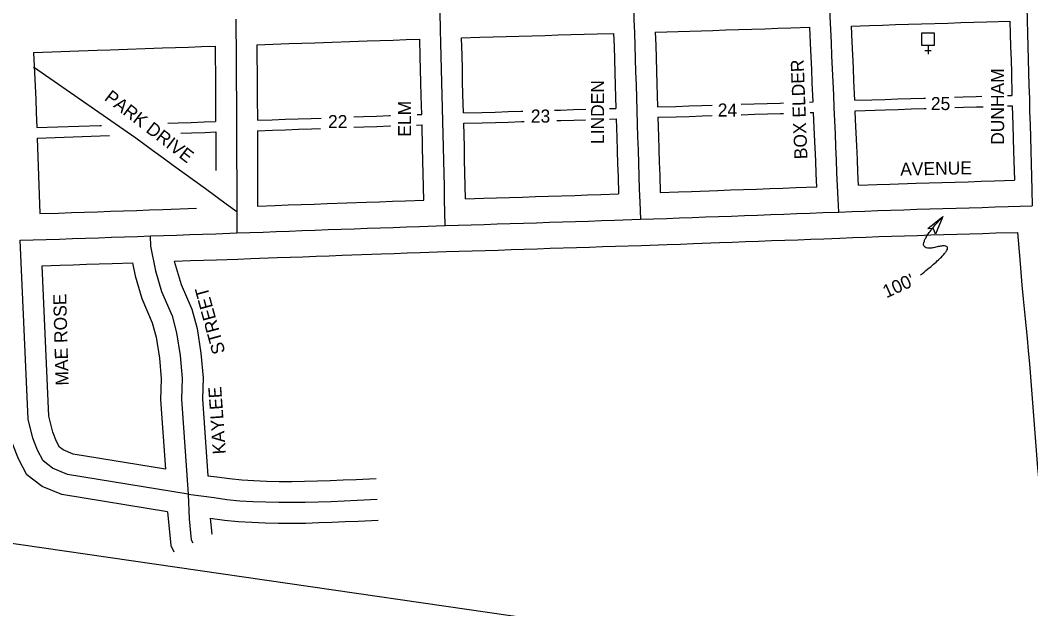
# Model space of a CAD drawing. Extents: x 1958108 to 2336688, y 15676069 to 16284877.
# Drawn here: x 2310678 to 2312616, y 15840412 to 15841541 of the extents above; entities that cross this region are included whole.
import ezdxf

# ---------------------------------------------------------------- set-up
doc = ezdxf.new("R2010")
doc.units = 0
for name, color, linetype in [('L17', 7, 'Continuous'), ('L18', 7, 'Continuous'), ('L2', 7, 'Continuous'), ('L23', 7, 'Continuous'), ('L3', 7, 'Continuous'), ('L9', 7, 'Continuous')]:
    doc.layers.add(name, color=color, linetype=linetype)

msp = doc.modelspace()

# ---------------------------------------------------------------- linework, layer by layer
at = {"layer": 'L17'}
for p, q in [((2312418.7, 15841492.8), (2312418.7, 15841475.9)), ((2312424.6, 15841482.1), (2312412.6, 15841482.1))]:
    msp.add_line(p, q, dxfattribs=at)
for points in [[(2312430.4, 15841516.7), (2312430.4, 15841492.8), (2312407, 15841492.8), (2312407, 15841516.7)], [(2312418.2, 15841141.9), (2312446.8, 15841164.6), (2312432.9, 15841130.7), (2312429, 15841141.2)]]:
    msp.add_lwpolyline(points, close=True, dxfattribs=at)
at = {"layer": 'L18'}
for points in [[(2312272, 15841529.9), (2312306.5, 15841530.9), (2312331.5, 15841531.7), (2312356.3, 15841532.5), (2312381.3, 15841533.2), (2312406.4, 15841534), (2312456.4, 15841535.6), (2312481.4, 15841536.4), (2312506.4, 15841537.2), (2312531.4, 15841537.9), (2312575.7, 15841539.3)], [(2312278.3, 15841387.5), (2312276.6, 15841424.8), (2312275.5, 15841449.7), (2312274.4, 15841474.7), (2312273.3, 15841499.7), (2312272, 15841529.9)], [(2312575.7, 15841539.3), (2312576.5, 15841514.9), (2312577.1, 15841489.9), (2312578, 15841464.9), (2312578.6, 15841440.1), (2312579.6, 15841396.8)], [(2311524.4, 15841507.4), (2311559.5, 15841508.2), (2311584.6, 15841509), (2311609.6, 15841509.7), (2311634.4, 15841510.4), (2311659.4, 15841511.2), (2311684.4, 15841511.9), (2311709.5, 15841512.7), (2311734.5, 15841513.4), (2311759.5, 15841514.2), (2311784.5, 15841514.9), (2311815.8, 15841515.8)], [(2311815.8, 15841515.8), (2311816.7, 15841490.9), (2311817.3, 15841465.9), (2311818.1, 15841440.7), (2311819, 15841415.9), (2311820, 15841371.9)], [(2311895.8, 15841518.2), (2312005.8, 15841521.6), (2312030.8, 15841522.4), (2312055.8, 15841523.2), (2312080.9, 15841524), (2312105.9, 15841524.8), (2312130.7, 15841525.6), (2312155.7, 15841526.4), (2312192, 15841527.6)], [(2311895.8, 15841518.2), (2311896.6, 15841493.2), (2311897.2, 15841468.2), (2311898.1, 15841443.4), (2311898.9, 15841418.2), (2311900, 15841374.8)], [(2312198.3, 15841384.2), (2312196.7, 15841421.2), (2312195.6, 15841446.2), (2312194.5, 15841471.2), (2312193.4, 15841496.2), (2312192, 15841527.6)], [(2310703.8, 15841479.3), (2310825.7, 15841483.5), (2310850.7, 15841484.4), (2310950.8, 15841487.8), (2310975.9, 15841488.6), (2311000.7, 15841489.5), (2311025.7, 15841490.4), (2311051.9, 15841491.4)], [(2311051.9, 15841491.4), (2311052.2, 15841417.3), (2311052.5, 15841392.3), (2311052.6, 15841367.5), (2311052.7, 15841346.8)], [(2311131.9, 15841494.1), (2311193.2, 15841496.2), (2311218, 15841497), (2311243, 15841497.8), (2311343.1, 15841501.2), (2311368.2, 15841502.1), (2311393, 15841503), (2311418, 15841503.9), (2311444.4, 15841504.9)], [(2311131.9, 15841494.1), (2311132, 15841467.9), (2311132.1, 15841442.9), (2311132.2, 15841418.1), (2311132.5, 15841393), (2311132.7, 15841349.1)], [(2311447.9, 15841360.4), (2311447, 15841396.3), (2311446.4, 15841421.3), (2311445.8, 15841446.3), (2311445.2, 15841471.3), (2311444.4, 15841504.9)], [(2311527.8, 15841363.4), (2311527, 15841398.3), (2311526.4, 15841423.2), (2311525.8, 15841448.2), (2311525.2, 15841473.2), (2311524.4, 15841507.4)], [(2310703.8, 15841479.3), (2310707.8, 15841388.8), (2310708.9, 15841363.8), (2310710.2, 15841335)], [(2312469.4, 15841393.4), (2312485.9, 15841393.9), (2312510.8, 15841394.7), (2312522, 15841395.1)], [(2312571, 15841396.6), (2312579.6, 15841396.8)], [(2311900, 15841374.8), (2311935.1, 15841375.8), (2311960.2, 15841376.6), (2311985.3, 15841377.4), (2312004.7, 15841378)], [(2312060.7, 15841379.8), (2312085.5, 15841380.6), (2312110.5, 15841381.4), (2312135.3, 15841382.2), (2312141.5, 15841382.4)], [(2312191.7, 15841384), (2312198.3, 15841384.2)], [(2312278.3, 15841387.5), (2312310.7, 15841388.5), (2312335.9, 15841389.2), (2312360.8, 15841390), (2312385.7, 15841390.8), (2312410.8, 15841391.6), (2312413.7, 15841391.7)], [(2312470.1, 15841373.4), (2312486.5, 15841374), (2312511.4, 15841374.7), (2312524.6, 15841375.1)], [(2312571.2, 15841376.6), (2312580.2, 15841376.9)], [(2312580.2, 15841376.9), (2312581.5, 15841339.9), (2312582.1, 15841315.1), (2312582.7, 15841289.9), (2312584.6, 15841234.1)], [(2311317.6, 15841355.7), (2311336.1, 15841356.4), (2311361, 15841357.3), (2311385.8, 15841358.2), (2311388.2, 15841358.2)], [(2311438.9, 15841360.1), (2311447.9, 15841360.4)], [(2311527.8, 15841363.4), (2311563.4, 15841364.3), (2311588.8, 15841365), (2311613.8, 15841365.8), (2311638.7, 15841366.5), (2311641.7, 15841366.6)], [(2311702.2, 15841368.4), (2311713.8, 15841368.7), (2311738.8, 15841369.5), (2311762.6, 15841370.2)], [(2311807.7, 15841371.5), (2311820, 15841371.9)], [(2311900.9, 15841354.8), (2311935.7, 15841355.8), (2311960.9, 15841356.6), (2311985.9, 15841357.4), (2312004.9, 15841358)], [(2311900.9, 15841354.8), (2311901.8, 15841318.2), (2311902.7, 15841293.5), (2311903.5, 15841268.5), (2311904.4, 15841243.3), (2311905.1, 15841210.7)], [(2312060.5, 15841359.8), (2312061, 15841359.8), (2312086.1, 15841360.6), (2312111.1, 15841361.4), (2312135.9, 15841362.2), (2312141.5, 15841362.4)], [(2312192.5, 15841364), (2312199.2, 15841364.2)], [(2312205.2, 15841221.6), (2312204.1, 15841246.6), (2312203.3, 15841271.6), (2312202.2, 15841296.3), (2312201.1, 15841321.3), (2312199.2, 15841364.2)], [(2312279.1, 15841367.5), (2312336.6, 15841369.3), (2312361.4, 15841370.1), (2312386.3, 15841370.8), (2312411.5, 15841371.6), (2312415.2, 15841371.7)], [(2312285.2, 15841224.7), (2312284.1, 15841249.7), (2312283.2, 15841274.7), (2312282.1, 15841299.9), (2312281, 15841324.8), (2312279.9, 15841349.8), (2312279.1, 15841367.5)], [(2310710.2, 15841335), (2310830.6, 15841339.1), (2310833.7, 15841339.2)], [(2310961.2, 15841343.5), (2310980.9, 15841344.2), (2311005.8, 15841345.1), (2311031, 15841346), (2311052.7, 15841346.8)], [(2311132.7, 15841349.1), (2311160.9, 15841350.2), (2311186, 15841351.1), (2311210.9, 15841352), (2311235.8, 15841352.8), (2311255.1, 15841353.5)], [(2311317.6, 15841335.7), (2311336.8, 15841336.4), (2311361.7, 15841337.3), (2311386.5, 15841338.2), (2311388.2, 15841338.2)], [(2311437.9, 15841340), (2311448.6, 15841340.4)], [(2311452.1, 15841195.9), (2311450.8, 15841246.4), (2311450.2, 15841271.3), (2311449.6, 15841296.3), (2311448.6, 15841340.4)], [(2311528.5, 15841343.4), (2311563.9, 15841344.3), (2311589.4, 15841345.1), (2311614.4, 15841345.8), (2311639.3, 15841346.5), (2311644.5, 15841346.7)], [(2311532, 15841198.5), (2311530.8, 15841248.3), (2311530.2, 15841273.2), (2311529.6, 15841298.2), (2311528.5, 15841343.4)], [(2311707, 15841348.5), (2311714.4, 15841348.8), (2311739.4, 15841349.5), (2311762, 15841350.2)], [(2311808.1, 15841351.5), (2311821, 15841351.9)], [(2311821, 15841351.9), (2311821.9, 15841315.9), (2311822.7, 15841290.7), (2311823.6, 15841265.8), (2311824.4, 15841241), (2311825.2, 15841207.9)], [(2310710.8, 15841315), (2310831.3, 15841319.1), (2310849.3, 15841319.7)], [(2310986, 15841324.4), (2311006.6, 15841325.1), (2311031.7, 15841326), (2311052.8, 15841326.8)], [(2311052.8, 15841326.8), (2311052.8, 15841317.5), (2311053.1, 15841252.6)], [(2311132.8, 15841329.1), (2311161.6, 15841330.2), (2311186.7, 15841331.1), (2311211.6, 15841332), (2311236.5, 15841332.8), (2311253.5, 15841333.4)], [(2311132.8, 15841329.1), (2311132.9, 15841292.8), (2311133, 15841267.8), (2311133.1, 15841242.8), (2311133.3, 15841184.5)], [(2310710.8, 15841315), (2310715.8, 15841170.2)], [(2311905.1, 15841210.7), (2311940.4, 15841211.9), (2311965.4, 15841212.8), (2312015.4, 15841214.6), (2312040.1, 15841215.5), (2312065.1, 15841216.4), (2312090.1, 15841217.3), (2312115.2, 15841218.3), (2312140.2, 15841219.2), (2312165.2, 15841220.1), (2312205.2, 15841221.6)], [(2312285.2, 15841224.7), (2312320.7, 15841226), (2312345.6, 15841226.8), (2312395.7, 15841228.4), (2312420.8, 15841229.2), (2312445.8, 15841229.9), (2312495.9, 15841231.4), (2312520.9, 15841232.2), (2312545.9, 15841232.9), (2312584.6, 15841234.1)], [(2311532, 15841198.5), (2311566.3, 15841199.6), (2311591.3, 15841200.3), (2311616.2, 15841201.1), (2311641.2, 15841201.9), (2311666.2, 15841202.7), (2311691.3, 15841203.5), (2311741.3, 15841205.2), (2311766, 15841206), (2311791.1, 15841206.8), (2311825.2, 15841207.9)], [(2310715.8, 15841170.2), (2310751.5, 15841171.3), (2310776.4, 15841172.1), (2310801.4, 15841173), (2310826.1, 15841173.8), (2310851.2, 15841174.7), (2310876.2, 15841175.6), (2310901.2, 15841176.4), (2310926.2, 15841177.3), (2310951.3, 15841178.1), (2311016.3, 15841180.4)], [(2311133.3, 15841184.5), (2311166.9, 15841185.8), (2311191.9, 15841186.7), (2311216.7, 15841187.6), (2311241.7, 15841188.4), (2311266.7, 15841189.3), (2311341.8, 15841192), (2311366.8, 15841192.9), (2311391.6, 15841193.8), (2311416.6, 15841194.6), (2311452.1, 15841195.9)], [(2311868.8, 15841109.3), (2311918.8, 15841111.1), (2311943.8, 15841111.9), (2311968.9, 15841112.8), (2312019, 15841114.6), (2312043.8, 15841115.6), (2312068.8, 15841116.5), (2312093.9, 15841117.4), (2312118.9, 15841118.3), (2312143.9, 15841119.3), (2312169, 15841120.2), (2312194, 15841121.2), (2312218.8, 15841122.1), (2312249.3, 15841123.2)], [(2312249.3, 15841123.2), (2312274.4, 15841124.2), (2312299.3, 15841125.2), (2312324.2, 15841126.1), (2312348.9, 15841126.9), (2312398.8, 15841128.5), (2312423.8, 15841129.2), (2312448.8, 15841130), (2312498.9, 15841131.5), (2312523.9, 15841132.2), (2312548.9, 15841133), (2312590.1, 15841134.2)], [(2312590.1, 15841134.2), (2312594.5, 15841082.5), (2312596.9, 15841057.6), (2312598.9, 15841032.8), (2312601.3, 15841006.7)], [(2311494.5, 15841097.3), (2311519.5, 15841098.1), (2311544.5, 15841098.8), (2311569.3, 15841099.6), (2311594.4, 15841100.3), (2311619.4, 15841101.1), (2311644.5, 15841102), (2311669.5, 15841102.8), (2311694.5, 15841103.6), (2311744.6, 15841105.2), (2311769.4, 15841106.1), (2311794.4, 15841106.9), (2311819.4, 15841107.7), (2311868.7, 15841109.3)], [(2310973.5, 15841078.9), (2311004.8, 15841080), (2311029.6, 15841080.8), (2311054.6, 15841081.7), (2311095.4, 15841083.1)], [(2311095.4, 15841083.1), (2311120.5, 15841084), (2311170.5, 15841085.8), (2311195.5, 15841086.7), (2311220.2, 15841087.6), (2311245.3, 15841088.5), (2311270.3, 15841089.4), (2311295.3, 15841090.3), (2311370.4, 15841092.9), (2311395.2, 15841093.8), (2311420.2, 15841094.7), (2311445.2, 15841095.6), (2311494.7, 15841097.3)], [(2310960.6, 15840598.2), (2310757.9, 15840631.5), (2310720, 15840647), (2310690.9, 15840669.4), (2310674.5, 15840699.9), (2310663.8, 15840727.7), (2310653.6, 15840770.6), (2310640.3, 15841067.9)], [(2310720.3, 15841070.3), (2310754.6, 15841071.4), (2310779.7, 15841072.2), (2310804.8, 15841073), (2310829.6, 15841073.9), (2310854.6, 15841074.8), (2310893.4, 15841076.1)], [(2310956.6, 15840680), (2310779.8, 15840708.9), (2310760.3, 15840717), (2310753.2, 15840722.4), (2310747.3, 15840733.3), (2310740.4, 15840751.4), (2310733.2, 15840781.7), (2310720.3, 15841070.3)], [(2310893.4, 15841076.1), (2310898.4, 15841050.9), (2310911.4, 15841007.3), (2310931.2, 15840960.8), (2310938.8, 15840933.2), (2310944.9, 15840893.1), (2310948.5, 15840853.2), (2310947.2, 15840813.4), (2310956.6, 15840680)], [(2310973.5, 15841078.9), (2310986.8, 15841034.5), (2311007, 15840987.2), (2311017.2, 15840949.8), (2311024.4, 15840902.7), (2311028.7, 15840855.4), (2311027.3, 15840814.9), (2311037.6, 15840667.5)], [(2312601.3, 15841006.7), (2312604.7, 15840968.2), (2312609.1, 15840931.6), (2312610.9, 15840907.2), (2312613, 15840882.3), (2312614.9, 15840857.4), (2312617, 15840832.3), (2312619.1, 15840807.5), (2312620.9, 15840782.6), (2312623, 15840757.7), (2312624.9, 15840732.8), (2312627, 15840707.8), (2312628.8, 15840682.9), (2312630.9, 15840658), (2312632.8, 15840633.1), (2312634.9, 15840608.1), (2312636.7, 15840583.2), (2312638.8, 15840558.3), (2312640.7, 15840533.3), (2312642.8, 15840508.3), (2312644.9, 15840483.5), (2312646.7, 15840458.6), (2312648.8, 15840433.6), (2312650.7, 15840408.7)], [(2311037.6, 15840667.5), (2311054.9, 15840665.2), (2311079.1, 15840662.1), (2311102.7, 15840659.6), (2311126, 15840658.2), (2311150.3, 15840657.4), (2311174.8, 15840656.8), (2311199, 15840656.6), (2311223.3, 15840656.9), (2311247.9, 15840657.5), (2311272.6, 15840658.4), (2311297.5, 15840659.4), (2311322.3, 15840660.6), (2311360.3, 15840662.4)], [(2310960.6, 15840598.2), (2310966.9, 15840534), (2310972.8, 15840521.6)], [(2311042.2, 15840586.2), (2311069.7, 15840582.6), (2311096.1, 15840579.8), (2311122.3, 15840578.3), (2311147.9, 15840577.4), (2311173.4, 15840576.8), (2311199.2, 15840576.6), (2311224.9, 15840576.9), (2311250.4, 15840577.6), (2311275.7, 15840578.5), (2311300.9, 15840579.5), (2311326.1, 15840580.6), (2311364.2, 15840582.5)], [(2311042.2, 15840586.2), (2311045.2, 15840555.7), (2311045, 15840556)]]:
    msp.add_lwpolyline(points, dxfattribs=at)
at = {"layer": 'L2'}
msp.add_line((2310617.9, 15840544.4), (2312663.4, 15840248.7), dxfattribs=at)
at = {"layer": 'L3'}
msp.add_line((2311093.5, 15841173.6), (2311093.6, 15841133.1), dxfattribs=at)
for points in [[(2312607.2, 15841590.8), (2312608.1, 15841565.8), (2312608.7, 15841540.8), (2312609.5, 15841515.8), (2312610.1, 15841490.8), (2312611, 15841465.9), (2312611.6, 15841440.8), (2312612.2, 15841415.9), (2312613, 15841390.9), (2312613.6, 15841365.9), (2312614.5, 15841340.9), (2312615.1, 15841315.9), (2312615.7, 15841290.9), (2312616.5, 15841265.9), (2312617.1, 15841240.9), (2312618, 15841215.9), (2312618.7, 15841185.1)], [(2312247.4, 15841173.2), (2312246.3, 15841198.2), (2312245.2, 15841223.2), (2312244.1, 15841248.2), (2312243.2, 15841273.1), (2312242.1, 15841298.1), (2312241.1, 15841323.1), (2312240, 15841348.1), (2312238.9, 15841373.1), (2312237.8, 15841398), (2312236.7, 15841423), (2312235.6, 15841448), (2312234.5, 15841473), (2312233.4, 15841498), (2312232.3, 15841522.9), (2312231.2, 15841547.9), (2312229.9, 15841578.8)], [(2311493, 15841147.3), (2311492.4, 15841172.3), (2311491.8, 15841197.3), (2311491.4, 15841222.3), (2311490.8, 15841247.3), (2311490.2, 15841272.3), (2311489.6, 15841297.3), (2311489, 15841322.3), (2311488.2, 15841347.3), (2311487.6, 15841372.3), (2311487, 15841397.3), (2311486.4, 15841422.3), (2311485.8, 15841447.3), (2311485.2, 15841472.3), (2311484.6, 15841497.3), (2311484, 15841522.3), (2311483, 15841556.3)], [(2311854.3, 15841567), (2311854.9, 15841542), (2311855.8, 15841517), (2311856.6, 15841492.1), (2311857.2, 15841467.1), (2311858.1, 15841442.1), (2311858.9, 15841417.1), (2311859.5, 15841392.1), (2311860.4, 15841367.1), (2311861.2, 15841342.1), (2311861.8, 15841317.1), (2311862.7, 15841292.1), (2311863.5, 15841267.1), (2311864.4, 15841242.1), (2311865, 15841217.1), (2311866.1, 15841192.1), (2311867.1, 15841159.3)], [(2311091.4, 15841542.7), (2311091.5, 15841517.7), (2311091.9, 15841492.7), (2311092, 15841467.7), (2311092.1, 15841442.7), (2311092.2, 15841417.7), (2311092.5, 15841392.7), (2311092.6, 15841367.7), (2311092.7, 15841342.7), (2311092.8, 15841317.7), (2311092.9, 15841292.7), (2311093, 15841267.7), (2311093.1, 15841242.7), (2311093.2, 15841217.7), (2311093.5, 15841173.6)], [(2310899.5, 15841314.7), (2310703.3, 15841451)], [(2311093.5, 15841173.6), (2311073.2, 15841188.3), (2311053, 15841203), (2311033, 15841217.8), (2311012.7, 15841232.5), (2310992.4, 15841247.2), (2310972.1, 15841261.9), (2310951.9, 15841276.6), (2310931.6, 15841291.3), (2310899.5, 15841314.7)], [(2312247.4, 15841173.2), (2312272.4, 15841174.2), (2312297.5, 15841175.1), (2312322.5, 15841176.1), (2312347.2, 15841176.9), (2312372.3, 15841177.7), (2312397.3, 15841178.5), (2312422.3, 15841179.2), (2312447.3, 15841180), (2312472.4, 15841180.7), (2312497.4, 15841181.5), (2312522.4, 15841182.2), (2312547.4, 15841182.9), (2312572.4, 15841183.7), (2312618.7, 15841185.1)], [(2311867.1, 15841159.3), (2311892.1, 15841160.2), (2311917.1, 15841161.1), (2311942.1, 15841161.9), (2311967.1, 15841162.8), (2311992.2, 15841163.7), (2312017.2, 15841164.6), (2312042, 15841165.5), (2312067, 15841166.4), (2312092, 15841167.4), (2312117, 15841168.3), (2312142.1, 15841169.2), (2312167.1, 15841170.2), (2312192.1, 15841171.1), (2312216.9, 15841172.1), (2312247.4, 15841173.2)], [(2311093.6, 15841133.1), (2311118.6, 15841134), (2311143.7, 15841134.9), (2311168.7, 15841135.8), (2311193.7, 15841136.7), (2311218.5, 15841137.6), (2311243.5, 15841138.5), (2311268.5, 15841139.4), (2311293.6, 15841140.2), (2311318.6, 15841141.1), (2311343.6, 15841142), (2311368.6, 15841142.9), (2311393.4, 15841143.8), (2311418.4, 15841144.7), (2311443.4, 15841145.6), (2311493, 15841147.3)], [(2311493, 15841147.3), (2311518, 15841148.1), (2311543, 15841148.8), (2311567.8, 15841149.6), (2311592.8, 15841150.3), (2311617.8, 15841151.1), (2311642.9, 15841151.9), (2311667.9, 15841152.8), (2311692.9, 15841153.6), (2311717.9, 15841154.4), (2311742.9, 15841155.2), (2311767.7, 15841156), (2311792.7, 15841156.9), (2311817.8, 15841157.7), (2311867.1, 15841159.3)], [(2310678, 15841119.1), (2310703, 15841119.8), (2310728, 15841120.6), (2310753.1, 15841121.4), (2310778.1, 15841122.2), (2310803.1, 15841123), (2310827.9, 15841123.8), (2310852.9, 15841124.7), (2310877.9, 15841125.6), (2310903, 15841126.4), (2310928, 15841127.3), (2310953, 15841128.2), (2310978, 15841129), (2311003, 15841129.9), (2311027.8, 15841130.8), (2311052.8, 15841131.7), (2311093.6, 15841133.1)], [(2310927.3, 15841127.2), (2310927.9, 15841107.7), (2310937.2, 15841060.6), (2310949.1, 15841020.9), (2310969.1, 15840974), (2310978, 15840941.5), (2310984.7, 15840897.9), (2310988.6, 15840854.3), (2310987.2, 15840814.1), (2311000, 15840632.3), (2311002.1, 15840584.8), (2311006, 15840544.8), (2311008.9, 15840538.8)], [(2311000, 15840632.3), (2310768.9, 15840670.2), (2310740.1, 15840682), (2310722.1, 15840695.9), (2310710.9, 15840716.6), (2310702.1, 15840739.5), (2310693.4, 15840776.2), (2310678, 15841119.1)], [(2311000, 15840632.3), (2311024.8, 15840628.9), (2311049.7, 15840625.6), (2311074.4, 15840622.3), (2311099.4, 15840619.7), (2311124.1, 15840618.2), (2311149.1, 15840617.4), (2311174.1, 15840616.8), (2311199.1, 15840616.6), (2311224.1, 15840616.9), (2311249.1, 15840617.5), (2311274.2, 15840618.4), (2311299.2, 15840619.5), (2311324.2, 15840620.6), (2311362.3, 15840622.4)]]:
    msp.add_lwpolyline(points, dxfattribs=at)
at = {"layer": 'L9'}
msp.add_open_spline([(2312404.6, 15841052.7), (2312489.4, 15841119.3), (2312380.3, 15841092.7), (2312446.8, 15841164.5)], degree=2, dxfattribs=at)

# ---------------------------------------------------------------- texts
at = {"layer": 'L23'}
for s, p in [('25', (2312424.2, 15841368.7)), ('24', (2312015.5, 15841356.3)), ('22', (2311268.2, 15841334.1)), ('23', (2311657.1, 15841344.7))]:
    msp.add_text(s, height=25, dxfattribs=at).set_placement(p)
at = {"layer": 'L9'}
for s, rotation, p in [('BOX ELDER', 92.2326, (2312187.6, 15841274.9)), ('DUNHAM', 89.9912, (2312564.6, 15841302.1)), ('LINDEN', 90, (2311797.6, 15841303.6)), ('PARK DRIVE', 322.5, (2310837.7, 15841389.1)), ('ELM', 90, (2311427.6, 15841317.8)), ('AVENUE', 1.1334, (2312365.6, 15841242.9)), ("100'", 24.437, (2312338.9, 15841007.7)), ('STREET', 105.3084, (2311071.5, 15840904.5)), ('MAE ROSE', 91.5315, (2310770.9, 15840840.7)), ('KAYLEE', 94.0187, (2311072.5, 15840709.6))]:
    msp.add_text(s, height=25, rotation=rotation, dxfattribs=at).set_placement(p)

doc.saveas('drawing.dxf')
